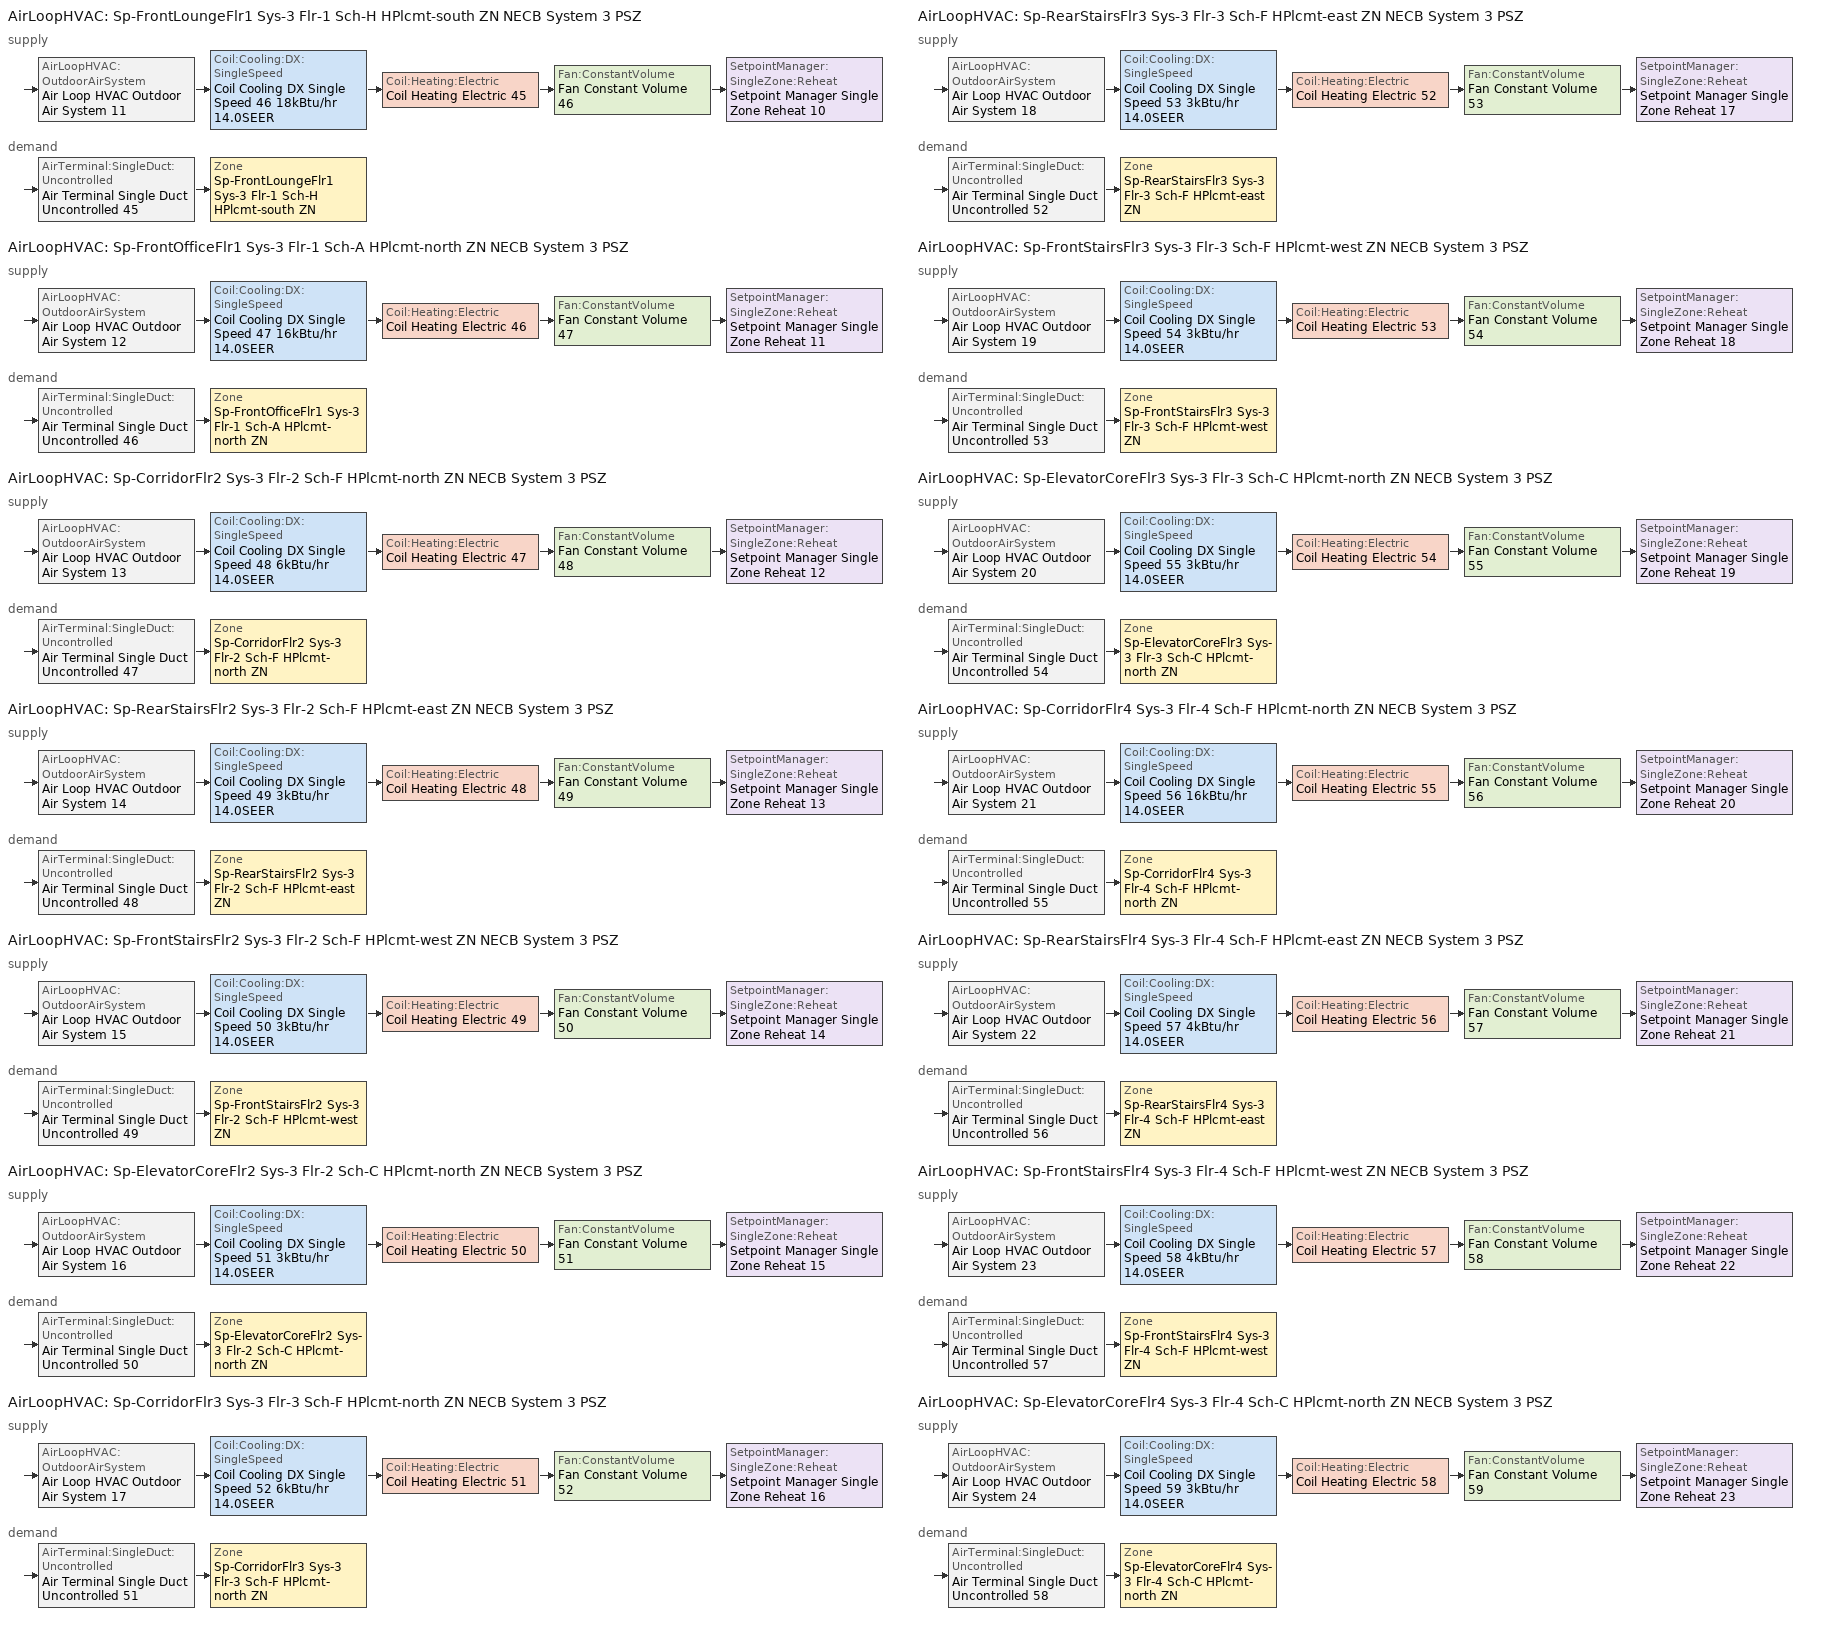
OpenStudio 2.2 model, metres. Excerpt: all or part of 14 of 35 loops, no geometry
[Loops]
AirLoopHVAC 'Sp-FrontLoungeFlr1 Sys-3 Flr-1 Sch-H HPlcmt-south ZN NECB System 3 PSZ'
 supply: AirLoopHVAC:OutdoorAirSystem 'Air Loop HVAC Outdoor Air System 11' > Coil:Cooling:DX:SingleSpeed 'Coil Cooling DX Single Speed 46 18kBtu/hr 14.0SEER' > Coil:Heating:Electric 'Coil Heating Electric 45' > Fan:ConstantVolume 'Fan Constant Volume 46' > SetpointManager:SingleZone:Reheat 'Setpoint Manager Single Zone Reheat 10'
 demand: AirTerminal:SingleDuct:Uncontrolled 'Air Terminal Single Duct Uncontrolled 45' > Zone 'Sp-FrontLoungeFlr1 Sys-3 Flr-1 Sch-H HPlcmt-south ZN'
AirLoopHVAC 'Sp-FrontOfficeFlr1 Sys-3 Flr-1 Sch-A HPlcmt-north ZN NECB System 3 PSZ'
 supply: AirLoopHVAC:OutdoorAirSystem 'Air Loop HVAC Outdoor Air System 12' > Coil:Cooling:DX:SingleSpeed 'Coil Cooling DX Single Speed 47 16kBtu/hr 14.0SEER' > Coil:Heating:Electric 'Coil Heating Electric 46' > Fan:ConstantVolume 'Fan Constant Volume 47' > SetpointManager:SingleZone:Reheat 'Setpoint Manager Single Zone Reheat 11'
 demand: AirTerminal:SingleDuct:Uncontrolled 'Air Terminal Single Duct Uncontrolled 46' > Zone 'Sp-FrontOfficeFlr1 Sys-3 Flr-1 Sch-A HPlcmt-north ZN'
AirLoopHVAC 'Sp-CorridorFlr2 Sys-3 Flr-2 Sch-F HPlcmt-north ZN NECB System 3 PSZ'
 supply: AirLoopHVAC:OutdoorAirSystem 'Air Loop HVAC Outdoor Air System 13' > Coil:Cooling:DX:SingleSpeed 'Coil Cooling DX Single Speed 48 6kBtu/hr 14.0SEER' > Coil:Heating:Electric 'Coil Heating Electric 47' > Fan:ConstantVolume 'Fan Constant Volume 48' > SetpointManager:SingleZone:Reheat 'Setpoint Manager Single Zone Reheat 12'
 demand: AirTerminal:SingleDuct:Uncontrolled 'Air Terminal Single Duct Uncontrolled 47' > Zone 'Sp-CorridorFlr2 Sys-3 Flr-2 Sch-F HPlcmt-north ZN'
AirLoopHVAC 'Sp-RearStairsFlr2 Sys-3 Flr-2 Sch-F HPlcmt-east ZN NECB System 3 PSZ'
 supply: AirLoopHVAC:OutdoorAirSystem 'Air Loop HVAC Outdoor Air System 14' > Coil:Cooling:DX:SingleSpeed 'Coil Cooling DX Single Speed 49 3kBtu/hr 14.0SEER' > Coil:Heating:Electric 'Coil Heating Electric 48' > Fan:ConstantVolume 'Fan Constant Volume 49' > SetpointManager:SingleZone:Reheat 'Setpoint Manager Single Zone Reheat 13'
 demand: AirTerminal:SingleDuct:Uncontrolled 'Air Terminal Single Duct Uncontrolled 48' > Zone 'Sp-RearStairsFlr2 Sys-3 Flr-2 Sch-F HPlcmt-east ZN'
AirLoopHVAC 'Sp-FrontStairsFlr2 Sys-3 Flr-2 Sch-F HPlcmt-west ZN NECB System 3 PSZ'
 supply: AirLoopHVAC:OutdoorAirSystem 'Air Loop HVAC Outdoor Air System 15' > Coil:Cooling:DX:SingleSpeed 'Coil Cooling DX Single Speed 50 3kBtu/hr 14.0SEER' > Coil:Heating:Electric 'Coil Heating Electric 49' > Fan:ConstantVolume 'Fan Constant Volume 50' > SetpointManager:SingleZone:Reheat 'Setpoint Manager Single Zone Reheat 14'
 demand: AirTerminal:SingleDuct:Uncontrolled 'Air Terminal Single Duct Uncontrolled 49' > Zone 'Sp-FrontStairsFlr2 Sys-3 Flr-2 Sch-F HPlcmt-west ZN'
AirLoopHVAC 'Sp-ElevatorCoreFlr2 Sys-3 Flr-2 Sch-C HPlcmt-north ZN NECB System 3 PSZ'
 supply: AirLoopHVAC:OutdoorAirSystem 'Air Loop HVAC Outdoor Air System 16' > Coil:Cooling:DX:SingleSpeed 'Coil Cooling DX Single Speed 51 3kBtu/hr 14.0SEER' > Coil:Heating:Electric 'Coil Heating Electric 50' > Fan:ConstantVolume 'Fan Constant Volume 51' > SetpointManager:SingleZone:Reheat 'Setpoint Manager Single Zone Reheat 15'
 demand: AirTerminal:SingleDuct:Uncontrolled 'Air Terminal Single Duct Uncontrolled 50' > Zone 'Sp-ElevatorCoreFlr2 Sys-3 Flr-2 Sch-C HPlcmt-north ZN'
AirLoopHVAC 'Sp-CorridorFlr3 Sys-3 Flr-3 Sch-F HPlcmt-north ZN NECB System 3 PSZ'
 supply: AirLoopHVAC:OutdoorAirSystem 'Air Loop HVAC Outdoor Air System 17' > Coil:Cooling:DX:SingleSpeed 'Coil Cooling DX Single Speed 52 6kBtu/hr 14.0SEER' > Coil:Heating:Electric 'Coil Heating Electric 51' > Fan:ConstantVolume 'Fan Constant Volume 52' > SetpointManager:SingleZone:Reheat 'Setpoint Manager Single Zone Reheat 16'
 demand: AirTerminal:SingleDuct:Uncontrolled 'Air Terminal Single Duct Uncontrolled 51' > Zone 'Sp-CorridorFlr3 Sys-3 Flr-3 Sch-F HPlcmt-north ZN'
AirLoopHVAC 'Sp-RearStairsFlr3 Sys-3 Flr-3 Sch-F HPlcmt-east ZN NECB System 3 PSZ'
 supply: AirLoopHVAC:OutdoorAirSystem 'Air Loop HVAC Outdoor Air System 18' > Coil:Cooling:DX:SingleSpeed 'Coil Cooling DX Single Speed 53 3kBtu/hr 14.0SEER' > Coil:Heating:Electric 'Coil Heating Electric 52' > Fan:ConstantVolume 'Fan Constant Volume 53' > SetpointManager:SingleZone:Reheat 'Setpoint Manager Single Zone Reheat 17'
 demand: AirTerminal:SingleDuct:Uncontrolled 'Air Terminal Single Duct Uncontrolled 52' > Zone 'Sp-RearStairsFlr3 Sys-3 Flr-3 Sch-F HPlcmt-east ZN'
AirLoopHVAC 'Sp-FrontStairsFlr3 Sys-3 Flr-3 Sch-F HPlcmt-west ZN NECB System 3 PSZ'
 supply: AirLoopHVAC:OutdoorAirSystem 'Air Loop HVAC Outdoor Air System 19' > Coil:Cooling:DX:SingleSpeed 'Coil Cooling DX Single Speed 54 3kBtu/hr 14.0SEER' > Coil:Heating:Electric 'Coil Heating Electric 53' > Fan:ConstantVolume 'Fan Constant Volume 54' > SetpointManager:SingleZone:Reheat 'Setpoint Manager Single Zone Reheat 18'
 demand: AirTerminal:SingleDuct:Uncontrolled 'Air Terminal Single Duct Uncontrolled 53' > Zone 'Sp-FrontStairsFlr3 Sys-3 Flr-3 Sch-F HPlcmt-west ZN'
AirLoopHVAC 'Sp-ElevatorCoreFlr3 Sys-3 Flr-3 Sch-C HPlcmt-north ZN NECB System 3 PSZ'
 supply: AirLoopHVAC:OutdoorAirSystem 'Air Loop HVAC Outdoor Air System 20' > Coil:Cooling:DX:SingleSpeed 'Coil Cooling DX Single Speed 55 3kBtu/hr 14.0SEER' > Coil:Heating:Electric 'Coil Heating Electric 54' > Fan:ConstantVolume 'Fan Constant Volume 55' > SetpointManager:SingleZone:Reheat 'Setpoint Manager Single Zone Reheat 19'
 demand: AirTerminal:SingleDuct:Uncontrolled 'Air Terminal Single Duct Uncontrolled 54' > Zone 'Sp-ElevatorCoreFlr3 Sys-3 Flr-3 Sch-C HPlcmt-north ZN'
AirLoopHVAC 'Sp-CorridorFlr4 Sys-3 Flr-4 Sch-F HPlcmt-north ZN NECB System 3 PSZ'
 supply: AirLoopHVAC:OutdoorAirSystem 'Air Loop HVAC Outdoor Air System 21' > Coil:Cooling:DX:SingleSpeed 'Coil Cooling DX Single Speed 56 16kBtu/hr 14.0SEER' > Coil:Heating:Electric 'Coil Heating Electric 55' > Fan:ConstantVolume 'Fan Constant Volume 56' > SetpointManager:SingleZone:Reheat 'Setpoint Manager Single Zone Reheat 20'
 demand: AirTerminal:SingleDuct:Uncontrolled 'Air Terminal Single Duct Uncontrolled 55' > Zone 'Sp-CorridorFlr4 Sys-3 Flr-4 Sch-F HPlcmt-north ZN'
AirLoopHVAC 'Sp-RearStairsFlr4 Sys-3 Flr-4 Sch-F HPlcmt-east ZN NECB System 3 PSZ'
 supply: AirLoopHVAC:OutdoorAirSystem 'Air Loop HVAC Outdoor Air System 22' > Coil:Cooling:DX:SingleSpeed 'Coil Cooling DX Single Speed 57 4kBtu/hr 14.0SEER' > Coil:Heating:Electric 'Coil Heating Electric 56' > Fan:ConstantVolume 'Fan Constant Volume 57' > SetpointManager:SingleZone:Reheat 'Setpoint Manager Single Zone Reheat 21'
 demand: AirTerminal:SingleDuct:Uncontrolled 'Air Terminal Single Duct Uncontrolled 56' > Zone 'Sp-RearStairsFlr4 Sys-3 Flr-4 Sch-F HPlcmt-east ZN'
AirLoopHVAC 'Sp-FrontStairsFlr4 Sys-3 Flr-4 Sch-F HPlcmt-west ZN NECB System 3 PSZ'
 supply: AirLoopHVAC:OutdoorAirSystem 'Air Loop HVAC Outdoor Air System 23' > Coil:Cooling:DX:SingleSpeed 'Coil Cooling DX Single Speed 58 4kBtu/hr 14.0SEER' > Coil:Heating:Electric 'Coil Heating Electric 57' > Fan:ConstantVolume 'Fan Constant Volume 58' > SetpointManager:SingleZone:Reheat 'Setpoint Manager Single Zone Reheat 22'
 demand: AirTerminal:SingleDuct:Uncontrolled 'Air Terminal Single Duct Uncontrolled 57' > Zone 'Sp-FrontStairsFlr4 Sys-3 Flr-4 Sch-F HPlcmt-west ZN'
AirLoopHVAC 'Sp-ElevatorCoreFlr4 Sys-3 Flr-4 Sch-C HPlcmt-north ZN NECB System 3 PSZ'
 supply: AirLoopHVAC:OutdoorAirSystem 'Air Loop HVAC Outdoor Air System 24' > Coil:Cooling:DX:SingleSpeed 'Coil Cooling DX Single Speed 59 3kBtu/hr 14.0SEER' > Coil:Heating:Electric 'Coil Heating Electric 58' > Fan:ConstantVolume 'Fan Constant Volume 59' > SetpointManager:SingleZone:Reheat 'Setpoint Manager Single Zone Reheat 23'
 demand: AirTerminal:SingleDuct:Uncontrolled 'Air Terminal Single Duct Uncontrolled 58' > Zone 'Sp-ElevatorCoreFlr4 Sys-3 Flr-4 Sch-C HPlcmt-north ZN'
[Sizing:Zone] Zone Cooling Design Supply Air Temperature Input Method=SupplyAirTemperature; Zone Cooling Design Supply Air Temperature {C}=13; Zone Cooling Design Supply Air Temperature Difference {deltaC}=11.11; Zone Heating Design Supply Air Temperature Input Method=SupplyAirTemperature; Zone Heating Design Supply Air Temperature {C}=43; Zone Heating Design Supply Air Temperature Difference {deltaC}=11.11; Zone Cooling Design Supply Air Humidity Ratio {kg-H2O/kg-air}=0.0085; Zone Heating Design Supply Air Humidity Ratio {kg-H2O/kg-air}=0.008; Zone Heating Sizing Factor=1.3; Zone Cooling Sizing Factor=1.1; Cooling Design Air Flow Method=DesignDay; Heating Design Air Flow Method=DesignDay; Account for Dedicated Outdoor Air System=No; Dedicated Outdoor Air System Control Strategy=NeutralSupplyAir; Dedicated Outdoor Air Low Setpoint Temperature for Design {C}=autosize; Dedicated Outdoor Air High Setpoint Temperature for Design {C}=autosize
Sp-FrontLoungeFlr1 Sys-3 Flr-1 Sch-H HPlcmt-south ZN; Sp-FrontOfficeFlr1 Sys-3 Flr-1 Sch-A HPlcmt-north ZN; Sp-CorridorFlr2 Sys-3 Flr-2 Sch-F HPlcmt-north ZN; Sp-RearStairsFlr2 Sys-3 Flr-2 Sch-F HPlcmt-east ZN; Sp-FrontStairsFlr2 Sys-3 Flr-2 Sch-F HPlcmt-west ZN; Sp-ElevatorCoreFlr2 Sys-3 Flr-2 Sch-C HPlcmt-north ZN; Sp-CorridorFlr3 Sys-3 Flr-3 Sch-F HPlcmt-north ZN; Sp-RearStairsFlr3 Sys-3 Flr-3 Sch-F HPlcmt-east ZN; Sp-FrontStairsFlr3 Sys-3 Flr-3 Sch-F HPlcmt-west ZN; Sp-ElevatorCoreFlr3 Sys-3 Flr-3 Sch-C HPlcmt-north ZN; Sp-CorridorFlr4 Sys-3 Flr-4 Sch-F HPlcmt-north ZN; Sp-RearStairsFlr4 Sys-3 Flr-4 Sch-F HPlcmt-east ZN; Sp-FrontStairsFlr4 Sys-3 Flr-4 Sch-F HPlcmt-west ZN; Sp-ElevatorCoreFlr4 Sys-3 Flr-4 Sch-C HPlcmt-north ZN
[Zone equipment]
Sp-FrontLoungeFlr1 Sys-3 Flr-1 Sch-H HPlcmt-south ZN: Air Terminal Single Duct Uncontrolled 45, Zone HVAC Baseboard Convective Water 45
Sp-FrontOfficeFlr1 Sys-3 Flr-1 Sch-A HPlcmt-north ZN: Air Terminal Single Duct Uncontrolled 46, Zone HVAC Baseboard Convective Water 46
Sp-CorridorFlr2 Sys-3 Flr-2 Sch-F HPlcmt-north ZN: Air Terminal Single Duct Uncontrolled 47, Zone HVAC Baseboard Convective Water 47
Sp-RearStairsFlr2 Sys-3 Flr-2 Sch-F HPlcmt-east ZN: Air Terminal Single Duct Uncontrolled 48, Zone HVAC Baseboard Convective Water 48
Sp-FrontStairsFlr2 Sys-3 Flr-2 Sch-F HPlcmt-west ZN: Air Terminal Single Duct Uncontrolled 49, Zone HVAC Baseboard Convective Water 49
Sp-ElevatorCoreFlr2 Sys-3 Flr-2 Sch-C HPlcmt-north ZN: Air Terminal Single Duct Uncontrolled 50, Zone HVAC Baseboard Convective Water 50
Sp-CorridorFlr3 Sys-3 Flr-3 Sch-F HPlcmt-north ZN: Air Terminal Single Duct Uncontrolled 51, Zone HVAC Baseboard Convective Water 51
Sp-RearStairsFlr3 Sys-3 Flr-3 Sch-F HPlcmt-east ZN: Air Terminal Single Duct Uncontrolled 52, Zone HVAC Baseboard Convective Water 52
Sp-FrontStairsFlr3 Sys-3 Flr-3 Sch-F HPlcmt-west ZN: Air Terminal Single Duct Uncontrolled 53, Zone HVAC Baseboard Convective Water 53
Sp-ElevatorCoreFlr3 Sys-3 Flr-3 Sch-C HPlcmt-north ZN: Air Terminal Single Duct Uncontrolled 54, Zone HVAC Baseboard Convective Water 54
Sp-CorridorFlr4 Sys-3 Flr-4 Sch-F HPlcmt-north ZN: Air Terminal Single Duct Uncontrolled 55, Zone HVAC Baseboard Convective Water 55
Sp-RearStairsFlr4 Sys-3 Flr-4 Sch-F HPlcmt-east ZN: Air Terminal Single Duct Uncontrolled 56, Zone HVAC Baseboard Convective Water 56
Sp-FrontStairsFlr4 Sys-3 Flr-4 Sch-F HPlcmt-west ZN: Air Terminal Single Duct Uncontrolled 57, Zone HVAC Baseboard Convective Water 57
Sp-ElevatorCoreFlr4 Sys-3 Flr-4 Sch-C HPlcmt-north ZN: Air Terminal Single Duct Uncontrolled 58, Zone HVAC Baseboard Convective Water 58
[AirLoopHVAC] Availability Schedule=Always On Discrete; Design Supply Air Flow Rate {m3/s}=AutoSize
Sp-FrontLoungeFlr1 Sys-3 Flr-1 Sch-H HPlcmt-south ZN NECB System 3 PSZ; Sp-FrontOfficeFlr1 Sys-3 Flr-1 Sch-A HPlcmt-north ZN NECB System 3 PSZ; Sp-CorridorFlr2 Sys-3 Flr-2 Sch-F HPlcmt-north ZN NECB System 3 PSZ; Sp-RearStairsFlr2 Sys-3 Flr-2 Sch-F HPlcmt-east ZN NECB System 3 PSZ; Sp-FrontStairsFlr2 Sys-3 Flr-2 Sch-F HPlcmt-west ZN NECB System 3 PSZ; Sp-ElevatorCoreFlr2 Sys-3 Flr-2 Sch-C HPlcmt-north ZN NECB System 3 PSZ; Sp-CorridorFlr3 Sys-3 Flr-3 Sch-F HPlcmt-north ZN NECB System 3 PSZ; Sp-RearStairsFlr3 Sys-3 Flr-3 Sch-F HPlcmt-east ZN NECB System 3 PSZ; Sp-FrontStairsFlr3 Sys-3 Flr-3 Sch-F HPlcmt-west ZN NECB System 3 PSZ; Sp-ElevatorCoreFlr3 Sys-3 Flr-3 Sch-C HPlcmt-north ZN NECB System 3 PSZ; Sp-CorridorFlr4 Sys-3 Flr-4 Sch-F HPlcmt-north ZN NECB System 3 PSZ; Sp-RearStairsFlr4 Sys-3 Flr-4 Sch-F HPlcmt-east ZN NECB System 3 PSZ; Sp-FrontStairsFlr4 Sys-3 Flr-4 Sch-F HPlcmt-west ZN NECB System 3 PSZ; Sp-ElevatorCoreFlr4 Sys-3 Flr-4 Sch-C HPlcmt-north ZN NECB System 3 PSZ
[Sizing:System] Type of Load to Size On=Sensible; Design Outdoor Air Flow Rate {m3/s}=Autosize; Minimum System Air Flow Ratio=1; Preheat Design Temperature {C}=7; Preheat Design Humidity Ratio {kg-H2O/kg-Air}=0.008; Precool Design Temperature {C}=13; Precool Design Humidity Ratio {kg-H2O/kg-Air}=0.008; Central Cooling Design Supply Air Temperature {C}=13; Central Heating Design Supply Air Temperature {C}=43; Sizing Option=NonCoincident; 100% Outdoor Air in Cooling=No; 100% Outdoor Air in Heating=No; Central Cooling Design Supply Air Humidity Ratio {kg-H2O/kg-Air}=0.0085; Central Heating Design Supply Air Humidity Ratio {kg-H2O/kg-Air}=0.008; Cooling Design Air Flow Method=DesignDay; Cooling Design Air Flow Rate {m3/s}=0; Heating Design Air Flow Method=DesignDay; Heating Design Air Flow Rate {m3/s}=0; System Outdoor Air Method=ZoneSum; Zone Maximum Outdoor Air Fraction=1; Cooling Supply Air Flow Rate Per Floor Area {m3/s-m2}=0.00996765; Cooling Fraction of Autosized Cooling Supply Air Flow Rate=1; Cooling Supply Air Flow Rate Per Unit Cooling Capacity {m3/s-W}=3.94755e-05; Heating Supply Air Flow Rate Per Floor Area {m3/s-m2}=0.00996765; Heating Fraction of Autosized Heating Supply Air Flow Rate=1; Heating Fraction of Autosized Cooling Supply Air Flow Rate=1; Heating Supply Air Flow Rate Per Unit Heating Capacity {m3/s-W}=3.15882e-05; Cooling Design Capacity Method=CoolingDesignCapacity; Cooling Design Capacity {W}=autosize; Cooling Design Capacity Per Floor Area {W/m2}=234.7; Fraction of Autosized Cooling Design Capacity=1; Heating Design Capacity Method=HeatingDesignCapacity; Heating Design Capacity {W}=autosize; Heating Design Capacity Per Floor Area {W/m2}=157; Fraction of Autosized Heating Design Capacity=1; Central Cooling Capacity Control Method=OnOff
Sp-FrontLoungeFlr1 Sys-3 Flr-1 Sch-H HPlcmt-south ZN NECB System 3 PSZ; Sp-FrontOfficeFlr1 Sys-3 Flr-1 Sch-A HPlcmt-north ZN NECB System 3 PSZ; Sp-CorridorFlr2 Sys-3 Flr-2 Sch-F HPlcmt-north ZN NECB System 3 PSZ; Sp-RearStairsFlr2 Sys-3 Flr-2 Sch-F HPlcmt-east ZN NECB System 3 PSZ; Sp-FrontStairsFlr2 Sys-3 Flr-2 Sch-F HPlcmt-west ZN NECB System 3 PSZ; Sp-ElevatorCoreFlr2 Sys-3 Flr-2 Sch-C HPlcmt-north ZN NECB System 3 PSZ; Sp-CorridorFlr3 Sys-3 Flr-3 Sch-F HPlcmt-north ZN NECB System 3 PSZ; Sp-RearStairsFlr3 Sys-3 Flr-3 Sch-F HPlcmt-east ZN NECB System 3 PSZ; Sp-FrontStairsFlr3 Sys-3 Flr-3 Sch-F HPlcmt-west ZN NECB System 3 PSZ; Sp-ElevatorCoreFlr3 Sys-3 Flr-3 Sch-C HPlcmt-north ZN NECB System 3 PSZ; Sp-CorridorFlr4 Sys-3 Flr-4 Sch-F HPlcmt-north ZN NECB System 3 PSZ; Sp-RearStairsFlr4 Sys-3 Flr-4 Sch-F HPlcmt-east ZN NECB System 3 PSZ; Sp-FrontStairsFlr4 Sys-3 Flr-4 Sch-F HPlcmt-west ZN NECB System 3 PSZ; Sp-ElevatorCoreFlr4 Sys-3 Flr-4 Sch-C HPlcmt-north ZN NECB System 3 PSZ
[Fan:ConstantVolume] Availability Schedule=Always On Discrete; Fan Efficiency=0.39975; Pressure Rise {Pa}=640; Maximum Flow Rate {m3/s}=AutoSize; Motor Efficiency=0.615
Fan Constant Volume 46; Fan Constant Volume 47; Fan Constant Volume 48; Fan Constant Volume 49; Fan Constant Volume 50; Fan Constant Volume 51; Fan Constant Volume 52; Fan Constant Volume 53; Fan Constant Volume 54; Fan Constant Volume 55; Fan Constant Volume 56; Fan Constant Volume 57; Fan Constant Volume 58; Fan Constant Volume 59
[Coil:Cooling:DX:SingleSpeed] Availability Schedule=Always On Discrete; Rated Total Cooling Capacity {W}=autosize; Rated Sensible Heat Ratio=autosize; Rated COP {W/W}=3.8248; Rated Air Flow Rate {m3/s}=autosize; Rated Evaporator Fan Power Per Volume Flow Rate {W/(m3/s)}=773.3; Condenser Type=AirCooled; Evaporative Condenser Effectiveness=0; Evaporative Condenser Air Flow Rate {m3/s}=Autosize; Evaporative Condenser Pump Rated Power Consumption {W}=Autosize; Crankcase Heater Capacity {W}=0; Maximum Outdoor Dry-Bulb Temperature for Crankcase Heater Operation {C}=0; Basin Heater Capacity {W/K}=0; Basin Heater Setpoint Temperature {C}=10
Name | Total Cooling Capacity Function of Temperature Curve | Total Cooling Capacity Function of Flow Fraction Curve | Energy Input Ratio Function of Temperature Curve | Energy Input Ratio Function of Flow Fraction Curve | Part Load Fraction Correlation Curve
Coil Cooling DX Single Speed 46 18kBtu/hr 14.0SEER | DXCOOL-NECB2011-REF-CAPFT 40 | DXCOOL-NECB2011-REF-CAPFFLOW 40 | DXCOOL-NECB2011-REF-COOLEIRFT 40 | DXCOOL-NECB2011-REF-COOLEIRFFLOW 40 | DXCOOL-NECB2011-REF-COOLPLFFPLR 40
Coil Cooling DX Single Speed 47 16kBtu/hr 14.0SEER | DXCOOL-NECB2011-REF-CAPFT 41 | DXCOOL-NECB2011-REF-CAPFFLOW 41 | DXCOOL-NECB2011-REF-COOLEIRFT 41 | DXCOOL-NECB2011-REF-COOLEIRFFLOW 41 | DXCOOL-NECB2011-REF-COOLPLFFPLR 41
Coil Cooling DX Single Speed 48 6kBtu/hr 14.0SEER | DXCOOL-NECB2011-REF-CAPFT 42 | DXCOOL-NECB2011-REF-CAPFFLOW 42 | DXCOOL-NECB2011-REF-COOLEIRFT 42 | DXCOOL-NECB2011-REF-COOLEIRFFLOW 42 | DXCOOL-NECB2011-REF-COOLPLFFPLR 42
Coil Cooling DX Single Speed 49 3kBtu/hr 14.0SEER | DXCOOL-NECB2011-REF-CAPFT 43 | DXCOOL-NECB2011-REF-CAPFFLOW 43 | DXCOOL-NECB2011-REF-COOLEIRFT 43 | DXCOOL-NECB2011-REF-COOLEIRFFLOW 43 | DXCOOL-NECB2011-REF-COOLPLFFPLR 43
Coil Cooling DX Single Speed 50 3kBtu/hr 14.0SEER | DXCOOL-NECB2011-REF-CAPFT 45 | DXCOOL-NECB2011-REF-CAPFFLOW 45 | DXCOOL-NECB2011-REF-COOLEIRFT 45 | DXCOOL-NECB2011-REF-COOLEIRFFLOW 45 | DXCOOL-NECB2011-REF-COOLPLFFPLR 45
Coil Cooling DX Single Speed 51 3kBtu/hr 14.0SEER | DXCOOL-NECB2011-REF-CAPFT 46 | DXCOOL-NECB2011-REF-CAPFFLOW 46 | DXCOOL-NECB2011-REF-COOLEIRFT 46 | DXCOOL-NECB2011-REF-COOLEIRFFLOW 46 | DXCOOL-NECB2011-REF-COOLPLFFPLR 46
Coil Cooling DX Single Speed 52 6kBtu/hr 14.0SEER | DXCOOL-NECB2011-REF-CAPFT 47 | DXCOOL-NECB2011-REF-CAPFFLOW 47 | DXCOOL-NECB2011-REF-COOLEIRFT 47 | DXCOOL-NECB2011-REF-COOLEIRFFLOW 47 | DXCOOL-NECB2011-REF-COOLPLFFPLR 47
Coil Cooling DX Single Speed 53 3kBtu/hr 14.0SEER | DXCOOL-NECB2011-REF-CAPFT 48 | DXCOOL-NECB2011-REF-CAPFFLOW 48 | DXCOOL-NECB2011-REF-COOLEIRFT 48 | DXCOOL-NECB2011-REF-COOLEIRFFLOW 48 | DXCOOL-NECB2011-REF-COOLPLFFPLR 48
Coil Cooling DX Single Speed 54 3kBtu/hr 14.0SEER | DXCOOL-NECB2011-REF-CAPFT 49 | DXCOOL-NECB2011-REF-CAPFFLOW 49 | DXCOOL-NECB2011-REF-COOLEIRFT 49 | DXCOOL-NECB2011-REF-COOLEIRFFLOW 49 | DXCOOL-NECB2011-REF-COOLPLFFPLR 49
Coil Cooling DX Single Speed 55 3kBtu/hr 14.0SEER | DXCOOL-NECB2011-REF-CAPFT 50 | DXCOOL-NECB2011-REF-CAPFFLOW 50 | DXCOOL-NECB2011-REF-COOLEIRFT 50 | DXCOOL-NECB2011-REF-COOLEIRFFLOW 50 | DXCOOL-NECB2011-REF-COOLPLFFPLR 50
Coil Cooling DX Single Speed 56 16kBtu/hr 14.0SEER | DXCOOL-NECB2011-REF-CAPFT 51 | DXCOOL-NECB2011-REF-CAPFFLOW 51 | DXCOOL-NECB2011-REF-COOLEIRFT 51 | DXCOOL-NECB2011-REF-COOLEIRFFLOW 51 | DXCOOL-NECB2011-REF-COOLPLFFPLR 51
Coil Cooling DX Single Speed 57 4kBtu/hr 14.0SEER | DXCOOL-NECB2011-REF-CAPFT 52 | DXCOOL-NECB2011-REF-CAPFFLOW 52 | DXCOOL-NECB2011-REF-COOLEIRFT 52 | DXCOOL-NECB2011-REF-COOLEIRFFLOW 52 | DXCOOL-NECB2011-REF-COOLPLFFPLR 52
Coil Cooling DX Single Speed 58 4kBtu/hr 14.0SEER | DXCOOL-NECB2011-REF-CAPFT 53 | DXCOOL-NECB2011-REF-CAPFFLOW 53 | DXCOOL-NECB2011-REF-COOLEIRFT 53 | DXCOOL-NECB2011-REF-COOLEIRFFLOW 53 | DXCOOL-NECB2011-REF-COOLPLFFPLR 53
Coil Cooling DX Single Speed 59 3kBtu/hr 14.0SEER | DXCOOL-NECB2011-REF-CAPFT 54 | DXCOOL-NECB2011-REF-CAPFFLOW 54 | DXCOOL-NECB2011-REF-COOLEIRFT 54 | DXCOOL-NECB2011-REF-COOLEIRFFLOW 54 | DXCOOL-NECB2011-REF-COOLPLFFPLR 54
[Controller:OutdoorAir] Minimum Outdoor Air Flow Rate {m3/s}=0; Maximum Outdoor Air Flow Rate {m3/s}=Autosize; Economizer Control Type=NoEconomizer; Economizer Control Action Type=ModulateFlow; Economizer Maximum Limit Dry-Bulb Temperature {C}=28; Economizer Maximum Limit Enthalpy {J/kg}=64000; Economizer Minimum Limit Dry-Bulb Temperature {C}=-100; Lockout Type=NoLockout; Minimum Limit Type=FixedMinimum; Minimum Outdoor Air Schedule=Always On Discrete; High Humidity Control=No; Heat Recovery Bypass Control Type=BypassWhenWithinEconomizerLimits
Name | Controller Mechanical Ventilation
Controller Outdoor Air 11 | Controller Mechanical Ventilation 11
Controller Outdoor Air 12 | Controller Mechanical Ventilation 12
Controller Outdoor Air 13 | Controller Mechanical Ventilation 13
Controller Outdoor Air 14 | Controller Mechanical Ventilation 14
Controller Outdoor Air 15 | Controller Mechanical Ventilation 15
Controller Outdoor Air 16 | Controller Mechanical Ventilation 16
Controller Outdoor Air 17 | Controller Mechanical Ventilation 17
Controller Outdoor Air 18 | Controller Mechanical Ventilation 18
Controller Outdoor Air 19 | Controller Mechanical Ventilation 19
Controller Outdoor Air 20 | Controller Mechanical Ventilation 20
Controller Outdoor Air 21 | Controller Mechanical Ventilation 21
Controller Outdoor Air 22 | Controller Mechanical Ventilation 22
Controller Outdoor Air 23 | Controller Mechanical Ventilation 23
Controller Outdoor Air 24 | Controller Mechanical Ventilation 24
[Controller:MechanicalVentilation] Availability Schedule=Always On Discrete; System Outdoor Air Method=ZoneSum
Controller Mechanical Ventilation 11; Controller Mechanical Ventilation 12; Controller Mechanical Ventilation 13; Controller Mechanical Ventilation 14; Controller Mechanical Ventilation 15; Controller Mechanical Ventilation 16; Controller Mechanical Ventilation 17; Controller Mechanical Ventilation 18; Controller Mechanical Ventilation 19; Controller Mechanical Ventilation 20; Controller Mechanical Ventilation 21; Controller Mechanical Ventilation 22; Controller Mechanical Ventilation 23; Controller Mechanical Ventilation 24
[AirLoopHVAC:OutdoorAirSystem]
Name | Controller
Air Loop HVAC Outdoor Air System 11 | Controller Outdoor Air 11
Air Loop HVAC Outdoor Air System 12 | Controller Outdoor Air 12
Air Loop HVAC Outdoor Air System 13 | Controller Outdoor Air 13
Air Loop HVAC Outdoor Air System 14 | Controller Outdoor Air 14
Air Loop HVAC Outdoor Air System 15 | Controller Outdoor Air 15
Air Loop HVAC Outdoor Air System 16 | Controller Outdoor Air 16
Air Loop HVAC Outdoor Air System 17 | Controller Outdoor Air 17
Air Loop HVAC Outdoor Air System 18 | Controller Outdoor Air 18
Air Loop HVAC Outdoor Air System 19 | Controller Outdoor Air 19
Air Loop HVAC Outdoor Air System 20 | Controller Outdoor Air 20
Air Loop HVAC Outdoor Air System 21 | Controller Outdoor Air 21
Air Loop HVAC Outdoor Air System 22 | Controller Outdoor Air 22
Air Loop HVAC Outdoor Air System 23 | Controller Outdoor Air 23
Air Loop HVAC Outdoor Air System 24 | Controller Outdoor Air 24
[Coil:Heating:Electric] Availability Schedule=Always On Discrete
Coil Heating Electric 45; Coil Heating Electric 46; Coil Heating Electric 47; Coil Heating Electric 48; Coil Heating Electric 49; Coil Heating Electric 50; Coil Heating Electric 51; Coil Heating Electric 52; Coil Heating Electric 53; Coil Heating Electric 54; Coil Heating Electric 55; Coil Heating Electric 56; Coil Heating Electric 57; Coil Heating Electric 58
[AirTerminal:SingleDuct:Uncontrolled] Availability Schedule=Always On Discrete; Maximum Air Flow Rate {m3/s}=AutoSize
Air Terminal Single Duct Uncontrolled 45; Air Terminal Single Duct Uncontrolled 46; Air Terminal Single Duct Uncontrolled 47; Air Terminal Single Duct Uncontrolled 48; Air Terminal Single Duct Uncontrolled 49; Air Terminal Single Duct Uncontrolled 50; Air Terminal Single Duct Uncontrolled 51; Air Terminal Single Duct Uncontrolled 52; Air Terminal Single Duct Uncontrolled 53; Air Terminal Single Duct Uncontrolled 54; Air Terminal Single Duct Uncontrolled 55; Air Terminal Single Duct Uncontrolled 56; Air Terminal Single Duct Uncontrolled 57; Air Terminal Single Duct Uncontrolled 58
[SetpointManager:SingleZone:Reheat] Minimum Supply Air Temperature {C}=13; Maximum Supply Air Temperature {C}=43
Name | Control Zone
Setpoint Manager Single Zone Reheat 10 | Sp-FrontLoungeFlr1 Sys-3 Flr-1 Sch-H HPlcmt-south ZN
Setpoint Manager Single Zone Reheat 11 | Sp-FrontOfficeFlr1 Sys-3 Flr-1 Sch-A HPlcmt-north ZN
Setpoint Manager Single Zone Reheat 12 | Sp-CorridorFlr2 Sys-3 Flr-2 Sch-F HPlcmt-north ZN
Setpoint Manager Single Zone Reheat 13 | Sp-RearStairsFlr2 Sys-3 Flr-2 Sch-F HPlcmt-east ZN
Setpoint Manager Single Zone Reheat 14 | Sp-FrontStairsFlr2 Sys-3 Flr-2 Sch-F HPlcmt-west ZN
Setpoint Manager Single Zone Reheat 15 | Sp-ElevatorCoreFlr2 Sys-3 Flr-2 Sch-C HPlcmt-north ZN
Setpoint Manager Single Zone Reheat 16 | Sp-CorridorFlr3 Sys-3 Flr-3 Sch-F HPlcmt-north ZN
Setpoint Manager Single Zone Reheat 17 | Sp-RearStairsFlr3 Sys-3 Flr-3 Sch-F HPlcmt-east ZN
Setpoint Manager Single Zone Reheat 18 | Sp-FrontStairsFlr3 Sys-3 Flr-3 Sch-F HPlcmt-west ZN
Setpoint Manager Single Zone Reheat 19 | Sp-ElevatorCoreFlr3 Sys-3 Flr-3 Sch-C HPlcmt-north ZN
Setpoint Manager Single Zone Reheat 20 | Sp-CorridorFlr4 Sys-3 Flr-4 Sch-F HPlcmt-north ZN
Setpoint Manager Single Zone Reheat 21 | Sp-RearStairsFlr4 Sys-3 Flr-4 Sch-F HPlcmt-east ZN
Setpoint Manager Single Zone Reheat 22 | Sp-FrontStairsFlr4 Sys-3 Flr-4 Sch-F HPlcmt-west ZN
Setpoint Manager Single Zone Reheat 23 | Sp-ElevatorCoreFlr4 Sys-3 Flr-4 Sch-C HPlcmt-north ZN
[Schedule:Constant]
Always On Discrete: Value=1
[Curve:Biquadratic] Minimum Value of x=13; Maximum Value of x=24; Minimum Value of y=24; Maximum Value of y=46
Name | Coefficient1 Constant | Coefficient2 x | Coefficient3 x**2 | Coefficient4 y | Coefficient5 y**2 | Coefficient6 x*y
DXCOOL-NECB2011-REF-CAPFT 40; DXCOOL-NECB2011-REF-CAPFT 41; DXCOOL-NECB2011-REF-CAPFT 42; DXCOOL-NECB2011-REF-CAPFT 43; DXCOOL-NECB2011-REF-CAPFT 45; DXCOOL-NECB2011-REF-CAPFT 46; DXCOOL-NECB2011-REF-CAPFT 47; DXCOOL-NECB2011-REF-CAPFT 48; DXCOOL-NECB2011-REF-CAPFT 49; DXCOOL-NECB2011-REF-CAPFT 50; DXCOOL-NECB2011-REF-CAPFT 51; DXCOOL-NECB2011-REF-CAPFT 52; DXCOOL-NECB2011-REF-CAPFT 53; DXCOOL-NECB2011-REF-CAPFT 54 | 0.867905 | 0.0142459 | 0.00055436 | -0.0075575 | 3.3e-05 | -0.0001918
DXCOOL-NECB2011-REF-COOLEIRFT 40; DXCOOL-NECB2011-REF-COOLEIRFT 41; DXCOOL-NECB2011-REF-COOLEIRFT 42; DXCOOL-NECB2011-REF-COOLEIRFT 43; DXCOOL-NECB2011-REF-COOLEIRFT 45; DXCOOL-NECB2011-REF-COOLEIRFT 46; DXCOOL-NECB2011-REF-COOLEIRFT 47; DXCOOL-NECB2011-REF-COOLEIRFT 48; DXCOOL-NECB2011-REF-COOLEIRFT 49; DXCOOL-NECB2011-REF-COOLEIRFT 50; DXCOOL-NECB2011-REF-COOLEIRFT 51; DXCOOL-NECB2011-REF-COOLEIRFT 52; DXCOOL-NECB2011-REF-COOLEIRFT 53; DXCOOL-NECB2011-REF-COOLEIRFT 54 | 0.116936 | 0.0284933 | -0.0004112 | 0.0214108 | 0.00016103 | -0.0006791
[Curve:Quadratic] Coefficient1 Constant=1; Coefficient2 x=0; Coefficient3 x**2=0; Minimum Value of x=0; Maximum Value of x=1
DXCOOL-NECB2011-REF-CAPFFLOW 40; DXCOOL-NECB2011-REF-COOLEIRFFLOW 40; DXCOOL-NECB2011-REF-CAPFFLOW 41; DXCOOL-NECB2011-REF-COOLEIRFFLOW 41; DXCOOL-NECB2011-REF-CAPFFLOW 42; DXCOOL-NECB2011-REF-COOLEIRFFLOW 42; DXCOOL-NECB2011-REF-CAPFFLOW 43; DXCOOL-NECB2011-REF-COOLEIRFFLOW 43; DXCOOL-NECB2011-REF-CAPFFLOW 45; DXCOOL-NECB2011-REF-COOLEIRFFLOW 45; DXCOOL-NECB2011-REF-CAPFFLOW 46; DXCOOL-NECB2011-REF-COOLEIRFFLOW 46; DXCOOL-NECB2011-REF-CAPFFLOW 47; DXCOOL-NECB2011-REF-COOLEIRFFLOW 47; DXCOOL-NECB2011-REF-CAPFFLOW 48; DXCOOL-NECB2011-REF-COOLEIRFFLOW 48; DXCOOL-NECB2011-REF-CAPFFLOW 49; DXCOOL-NECB2011-REF-COOLEIRFFLOW 49; DXCOOL-NECB2011-REF-CAPFFLOW 50; DXCOOL-NECB2011-REF-COOLEIRFFLOW 50; DXCOOL-NECB2011-REF-CAPFFLOW 51; DXCOOL-NECB2011-REF-COOLEIRFFLOW 51; DXCOOL-NECB2011-REF-CAPFFLOW 52; DXCOOL-NECB2011-REF-COOLEIRFFLOW 52; DXCOOL-NECB2011-REF-CAPFFLOW 53; DXCOOL-NECB2011-REF-COOLEIRFFLOW 53; DXCOOL-NECB2011-REF-CAPFFLOW 54; DXCOOL-NECB2011-REF-COOLEIRFFLOW 54
[Curve:Cubic] Coefficient1 Constant=0.0277; Coefficient2 x=4.9151; Coefficient3 x**2=-8.184; Coefficient4 x**3=4.2702; Minimum Value of x=0.7; Maximum Value of x=1
DXCOOL-NECB2011-REF-COOLPLFFPLR 40; DXCOOL-NECB2011-REF-COOLPLFFPLR 41; DXCOOL-NECB2011-REF-COOLPLFFPLR 42; DXCOOL-NECB2011-REF-COOLPLFFPLR 43; DXCOOL-NECB2011-REF-COOLPLFFPLR 45; DXCOOL-NECB2011-REF-COOLPLFFPLR 46; DXCOOL-NECB2011-REF-COOLPLFFPLR 47; DXCOOL-NECB2011-REF-COOLPLFFPLR 48; DXCOOL-NECB2011-REF-COOLPLFFPLR 49; DXCOOL-NECB2011-REF-COOLPLFFPLR 50; DXCOOL-NECB2011-REF-COOLPLFFPLR 51; DXCOOL-NECB2011-REF-COOLPLFFPLR 52; DXCOOL-NECB2011-REF-COOLPLFFPLR 53; DXCOOL-NECB2011-REF-COOLPLFFPLR 54
